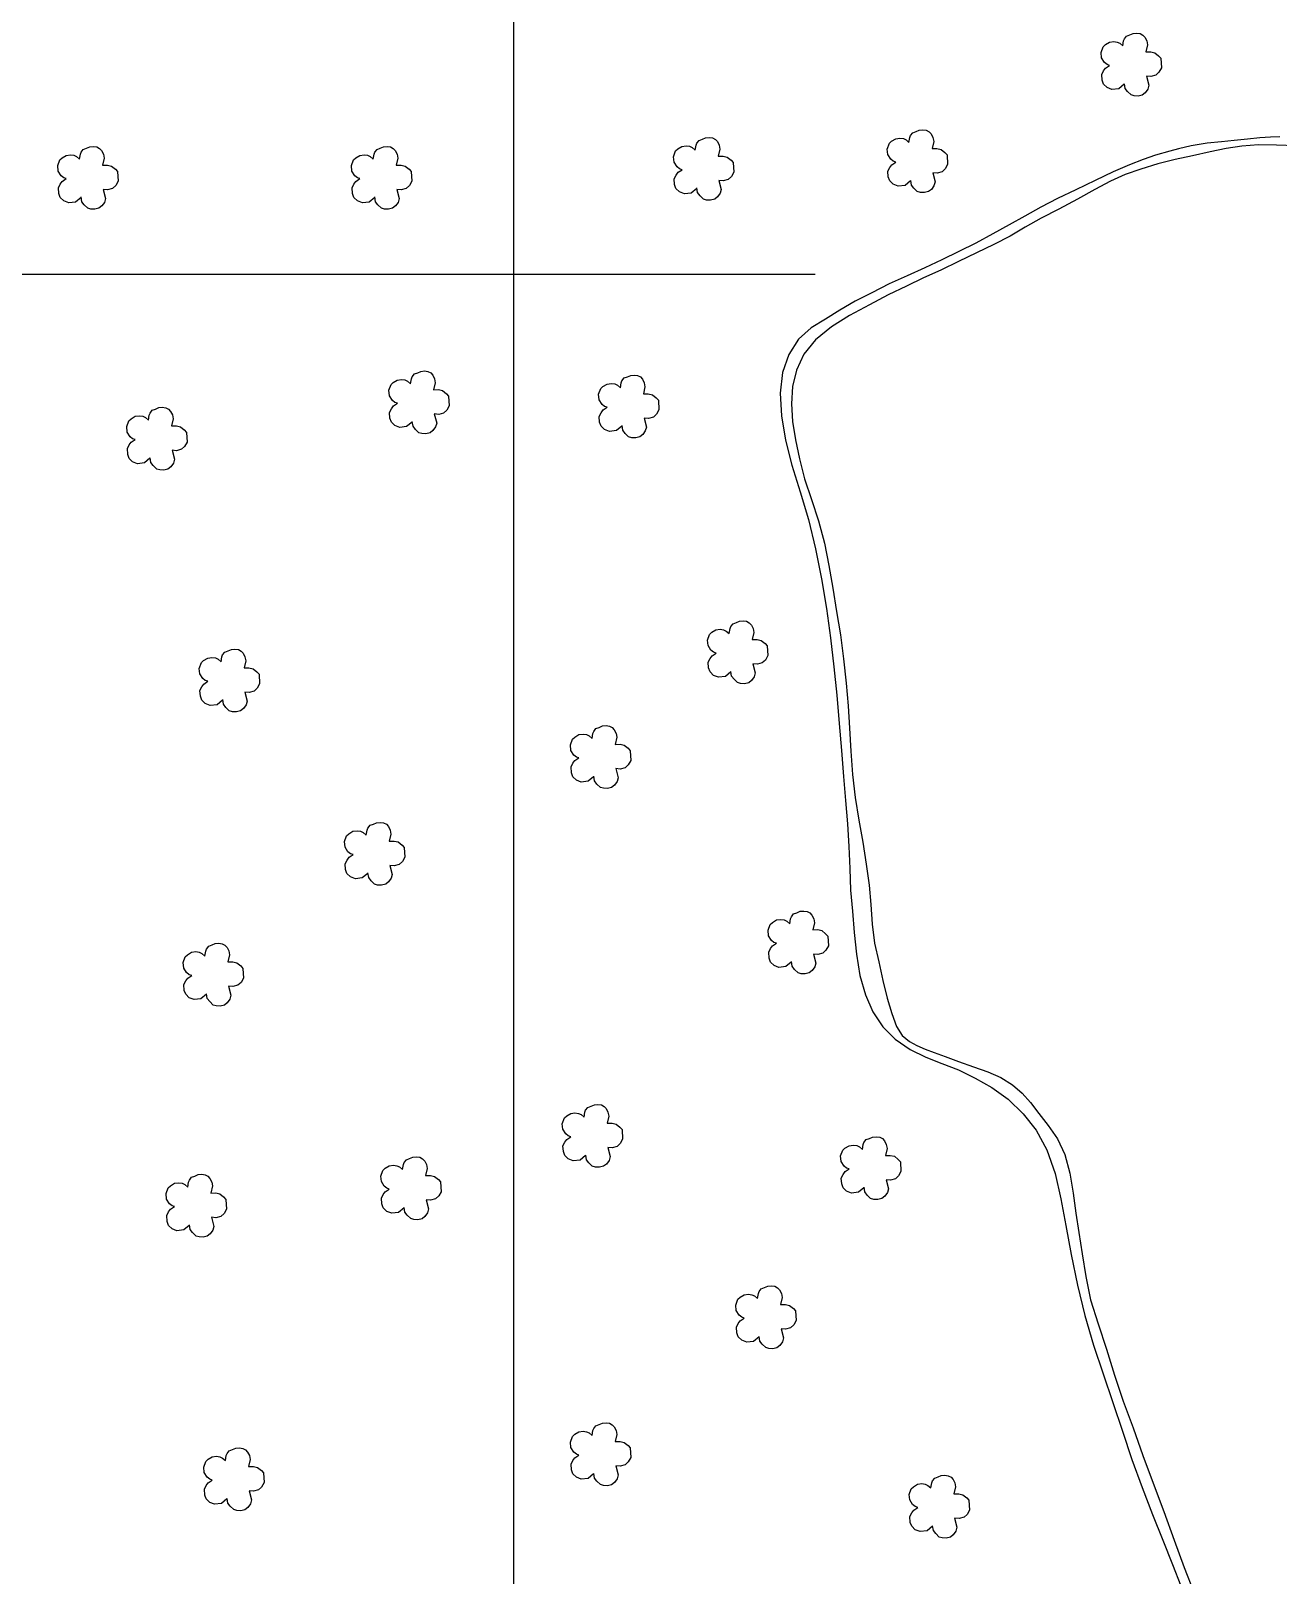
# Model space of a CAD drawing. Header units: inches. Extents: x 722598 to 724698, y 7810443 to 7813413.
# Drawn here: x 723889.4 to 724175.3, y 7811201.7 to 7811555.8 of the extents above; entities that cross this region are included whole.
import ezdxf

# ---------------------------------------------------------------- set-up
doc = ezdxf.new("R2010")
doc.units = ezdxf.units.IN
doc.header["$MEASUREMENT"] = 0
doc.linetypes.add('CONTINUO', pattern=[0])
for name, color, linetype in [('0114000624', 1, 'Continuous'), ('0114000624029', 5, 'Continuous'), ('MALHA', 8, 'Continuous'), ('MATO', 3, 'Continuous')]:
    doc.layers.add(name, color=color, linetype=linetype)

msp = doc.modelspace()

# ---------------------------------------------------------------- linework, layer by layer
at = {"layer": '0114000624'}
msp.add_lwpolyline([(724175.67, 7811531.55), (724173.5, 7811531.47), (724171.05, 7811531.26), (724168.21, 7811531.02), (724165.2, 7811530.69), (724162.31, 7811530.4), (724159, 7811530.09), (724155.3, 7811529.43), (724152.43, 7811528.79), (724150.46, 7811528.23), (724147.13, 7811527.28), (724144.31, 7811526.31), (724141.19, 7811525.11), (724137.47, 7811523.53), (724133.31, 7811521.5), (724128.92, 7811519.39), (724124.69, 7811517.36), (724120.85, 7811515.38), (724117.22, 7811513.34), (724113.59, 7811511.35), (724109.85, 7811509.25), (724105.98, 7811507.14), (724102.08, 7811505.2), (724098.17, 7811503.32), (724094.26, 7811501.5), (724090.24, 7811499.63), (724086.11, 7811497.81), (724082.12, 7811495.77), (724078.31, 7811493.83), (724074.77, 7811491.74), (724071.5, 7811489.72), (724068.21, 7811487.76), (724065.33, 7811485.1), (724063.1, 7811481.64), (724061.64, 7811477.45), (724061.11, 7811472.73), (724061.42, 7811467.56), (724062.35, 7811462), (724063.82, 7811456.2), (724065.71, 7811450.14), (724067.62, 7811443.78), (724069.2, 7811437.05), (724070.59, 7811430.19), (724071.72, 7811423.36), (724072.64, 7811416.66), (724073.44, 7811410.03), (724074.1, 7811403.49), (724074.66, 7811397.02), (724075.16, 7811390.78), (724075.66, 7811384.89), (724076.08, 7811379.34), (724076.51, 7811374.01), (724076.83, 7811368.81), (724077.05, 7811363.77), (724077.26, 7811358.81), (724077.66, 7811353.97), (724078.1, 7811349.09), (724078.57, 7811344.11), (724079.35, 7811339.25), (724080.65, 7811334.8), (724082.38, 7811330.87), (724084.63, 7811327.49), (724087.45, 7811324.65), (724090.88, 7811322.26), (724094.47, 7811320.48), (724098.17, 7811319.02), (724102, 7811317.56), (724105.8, 7811315.71), (724109.66, 7811313.51), (724113.39, 7811310.87), (724116.8, 7811307.54), (724119.76, 7811303.73), (724122.23, 7811299.27), (724124.13, 7811293.81), (724125.42, 7811287.98), (724126.56, 7811281.87), (724127.78, 7811275.23), (724129.29, 7811268.25), (724130.92, 7811261.27), (724132.92, 7811254.49), (724135.14, 7811247.88), (724137.39, 7811241.32), (724139.56, 7811234.75), (724141.75, 7811228.23), (724144.08, 7811221.81), (724146.45, 7811215.62), (724148.81, 7811209.72), (724151.02, 7811204.21), (724152.94, 7811199.31)], dxfattribs=at)
at = {"layer": '0114000624029', "linetype": 'ByBlock'}
msp.add_lwpolyline([(724179.37, 7811529.43), (724174.91, 7811529.62), (724170.75, 7811529.66), (724166.91, 7811529.36), (724163.38, 7811528.82), (724159.65, 7811528.06), (724155.61, 7811527.17), (724151.65, 7811526.35), (724147.66, 7811525.33), (724143.79, 7811524.12), (724140.19, 7811522.85), (724136.8, 7811521.37), (724133.24, 7811519.45), (724129.29, 7811517.23), (724125.01, 7811514.97), (724120.97, 7811512.89), (724117.28, 7811510.83), (724113.83, 7811508.71), (724110.07, 7811506.82), (724106.1, 7811504.91), (724101.97, 7811502.9), (724097.92, 7811500.94), (724093.96, 7811499.17), (724090.06, 7811497.3), (724085.9, 7811495.29), (724081.58, 7811492.99), (724077.03, 7811490.59), (724072.86, 7811487.92), (724069.23, 7811485), (724066.53, 7811481.67), (724064.88, 7811478.01), (724063.97, 7811474.26), (724063.67, 7811470.33), (724063.94, 7811466.25), (724064.66, 7811462.05), (724065.51, 7811457.67), (724066.68, 7811453.11), (724068.31, 7811448.38), (724069.93, 7811443.45), (724071.27, 7811438.33), (724072.3, 7811433.24), (724073.16, 7811428.07), (724074.06, 7811422.72), (724074.92, 7811417.32), (724075.59, 7811411.84), (724076.21, 7811406.28), (724076.71, 7811401.03), (724077.03, 7811395.93), (724077.32, 7811390.69), (724077.71, 7811385.33), (724078.29, 7811380.02), (724079.16, 7811374.84), (724080.04, 7811369.76), (724080.86, 7811364.73), (724081.49, 7811359.96), (724081.87, 7811355.47), (724082.22, 7811350.99), (724082.77, 7811346.65), (724083.71, 7811342.34), (724084.62, 7811338.07), (724085.61, 7811334.03), (724086.71, 7811330.49), (724087.76, 7811327.5), (724089.08, 7811325.46), (724090.74, 7811324.12), (724092.46, 7811323.14), (724094.36, 7811322.35), (724096.44, 7811321.57), (724098.93, 7811320.65), (724101.97, 7811319.51), (724105.39, 7811318.29), (724108.74, 7811317.1), (724111.73, 7811315.8), (724114.34, 7811314.18), (724116.59, 7811312.21), (724118.53, 7811310.07), (724120.44, 7811307.6), (724122.54, 7811304.85), (724124.68, 7811301.8), (724126.4, 7811298.19), (724127.5, 7811293.93), (724128.26, 7811289.3), (724128.9, 7811284.76), (724129.54, 7811280.28), (724130.32, 7811275.4), (724131.19, 7811270.2), (724132.28, 7811264.86), (724133.98, 7811259.36), (724135.92, 7811253.55), (724137.78, 7811247.57), (724139.76, 7811241.59), (724142.03, 7811235.5), (724144.21, 7811229.19), (724146.58, 7811222.82), (724149.06, 7811216.34), (724151.44, 7811209.76), (724153.71, 7811203.46), (724155.94, 7811197.82)], dxfattribs=at)
at = {"layer": 'MALHA', "color": 8}
for points in [[(724000, 7813312.84), (724000, 7811106), (724000, 7810777.24)], [(723641.66, 7811500), (724069.16, 7811500)]]:
    msp.add_lwpolyline(points, dxfattribs=at)
at = {"layer": 'MATO', "linetype": 'CONTINUO'}
for points in [[(724140, 7811543.59, 0), (724138.75, 7811542.54, 0), (724137.17, 7811542.36, 0), (724136.04, 7811542.8, 0), (724135.24, 7811543.59, 0), (724134.91, 7811544.49, 0), (724134.82, 7811545.82, 0), (724135.25, 7811546.66, 0), (724135.7, 7811547.28, 0), (724136.62, 7811547.9, 0), (724136.04, 7811548.08, 0), (724135.46, 7811548.55, 0), (724134.79, 7811549.62, 0), (724134.67, 7811550.88, 0), (724135.16, 7811552.19, 0), (724135.67, 7811552.66, 0), (724136.6, 7811553.23, 0), (724137.57, 7811553.36, 0), (724138.35, 7811553.25, 0), (724138.97, 7811552.97, 0), (724139.65, 7811552.36, 0), (724139.85, 7811553.51, 0), (724140.02, 7811553.98, 0), (724140.53, 7811554.62, 0), (724141.28, 7811554.89, 0), (724142.01, 7811555.22, 0), (724142.84, 7811555.29, 0), (724143.62, 7811555.18, 0), (724144.25, 7811554.85, 0), (724144.73, 7811554.34, 0), (724145.14, 7811553.52, 0), (724145.3, 7811552.62, 0), (724144.92, 7811551, 0), (724146.06, 7811551.02, 0), (724146.99, 7811550.79, 0), (724147.87, 7811550.09, 0), (724148.36, 7811549.53, 0), (724148.5, 7811547.31, 0), (724147.95, 7811546.32, 0), (724147.23, 7811545.65, 0), (724146.09, 7811545.35, 0), (724145.09, 7811545.44, 0), (724145.62, 7811543.36, 0), (724145.38, 7811542.47, 0), (724144.78, 7811541.63, 0), (724144.12, 7811541.1, 0), (724143.18, 7811540.87, 0), (724142.24, 7811540.93, 0), (724141.55, 7811541.13, 0), (724140.75, 7811541.91, 0), (724140.2, 7811542.62, 0), (724140.03, 7811543.7, 0)], [(724041.99, 7811519.69, 0), (724040.74, 7811518.64, 0), (724039.16, 7811518.46, 0), (724038.03, 7811518.9, 0), (724037.23, 7811519.68, 0), (724036.9, 7811520.58, 0), (724036.81, 7811521.91, 0), (724037.24, 7811522.75, 0), (724037.7, 7811523.38, 0), (724038.61, 7811523.99, 0), (724038.03, 7811524.18, 0), (724037.46, 7811524.65, 0), (724036.78, 7811525.71, 0), (724036.66, 7811526.97, 0), (724037.15, 7811528.29, 0), (724037.66, 7811528.76, 0), (724038.59, 7811529.33, 0), (724039.56, 7811529.46, 0), (724040.34, 7811529.35, 0), (724040.96, 7811529.06, 0), (724041.64, 7811528.46, 0), (724041.84, 7811529.61, 0), (724042.01, 7811530.07, 0), (724042.52, 7811530.71, 0), (724043.27, 7811530.99, 0), (724044, 7811531.31, 0), (724044.83, 7811531.39, 0), (724045.61, 7811531.28, 0), (724046.25, 7811530.94, 0), (724046.72, 7811530.43, 0), (724047.13, 7811529.62, 0), (724047.29, 7811528.71, 0), (724046.92, 7811527.1, 0), (724048.05, 7811527.12, 0), (724048.98, 7811526.89, 0), (724049.87, 7811526.19, 0), (724050.36, 7811525.63, 0), (724050.49, 7811523.41, 0), (724049.94, 7811522.41, 0), (724049.22, 7811521.75, 0), (724048.08, 7811521.44, 0), (724047.08, 7811521.53, 0), (724047.61, 7811519.46, 0), (724047.37, 7811518.57, 0), (724046.77, 7811517.73, 0), (724046.11, 7811517.2, 0), (724045.17, 7811516.97, 0), (724044.24, 7811517.02, 0), (724043.54, 7811517.22, 0), (724042.74, 7811518.01, 0), (724042.19, 7811518.72, 0), (724042.03, 7811519.79, 0)], [(724090.99, 7811521.44, 0), (724089.74, 7811520.39, 0), (724088.16, 7811520.21, 0), (724087.03, 7811520.65, 0), (724086.23, 7811521.43, 0), (724085.9, 7811522.33, 0), (724085.81, 7811523.66, 0), (724086.24, 7811524.5, 0), (724086.7, 7811525.13, 0), (724087.61, 7811525.74, 0), (724087.03, 7811525.93, 0), (724086.46, 7811526.4, 0), (724085.79, 7811527.46, 0), (724085.67, 7811528.72, 0), (724086.15, 7811530.04, 0), (724086.66, 7811530.51, 0), (724087.59, 7811531.08, 0), (724088.57, 7811531.21, 0), (724089.35, 7811531.1, 0), (724089.96, 7811530.81, 0), (724090.64, 7811530.21, 0), (724090.84, 7811531.36, 0), (724091.02, 7811531.82, 0), (724091.52, 7811532.46, 0), (724092.27, 7811532.74, 0), (724093.01, 7811533.06, 0), (724093.83, 7811533.14, 0), (724094.61, 7811533.03, 0), (724095.25, 7811532.69, 0), (724095.72, 7811532.18, 0), (724096.13, 7811531.37, 0), (724096.3, 7811530.46, 0), (724095.92, 7811528.85, 0), (724097.05, 7811528.86, 0), (724097.99, 7811528.64, 0), (724098.87, 7811527.94, 0), (724099.36, 7811527.38, 0), (724099.49, 7811525.16, 0), (724098.95, 7811524.16, 0), (724098.22, 7811523.5, 0), (724097.08, 7811523.19, 0), (724096.08, 7811523.28, 0), (724096.62, 7811521.2, 0), (724096.37, 7811520.32, 0), (724095.77, 7811519.47, 0), (724095.11, 7811518.95, 0), (724094.17, 7811518.72, 0), (724093.24, 7811518.77, 0), (724092.54, 7811518.97, 0), (724091.74, 7811519.76, 0), (724091.2, 7811520.47, 0), (724091.03, 7811521.54, 0)], [(723900.84, 7811517.62, 0), (723899.59, 7811516.57, 0), (723898.01, 7811516.39, 0), (723896.88, 7811516.83, 0), (723896.08, 7811517.62, 0), (723895.75, 7811518.52, 0), (723895.66, 7811519.85, 0), (723896.09, 7811520.69, 0), (723896.54, 7811521.31, 0), (723897.46, 7811521.93, 0), (723896.88, 7811522.11, 0), (723896.3, 7811522.59, 0), (723895.63, 7811523.65, 0), (723895.51, 7811524.91, 0), (723896, 7811526.22, 0), (723896.51, 7811526.69, 0), (723897.44, 7811527.26, 0), (723898.41, 7811527.39, 0), (723899.19, 7811527.28, 0), (723899.81, 7811527, 0), (723900.49, 7811526.39, 0), (723900.69, 7811527.55, 0), (723900.86, 7811528.01, 0), (723901.37, 7811528.65, 0), (723902.12, 7811528.92, 0), (723902.85, 7811529.25, 0), (723903.68, 7811529.32, 0), (723904.46, 7811529.21, 0), (723905.09, 7811528.88, 0), (723905.57, 7811528.37, 0), (723905.98, 7811527.55, 0), (723906.14, 7811526.65, 0), (723905.76, 7811525.03, 0), (723906.9, 7811525.05, 0), (723907.83, 7811524.82, 0), (723908.72, 7811524.12, 0), (723909.2, 7811523.57, 0), (723909.34, 7811521.34, 0), (723908.79, 7811520.35, 0), (723908.07, 7811519.68, 0), (723906.93, 7811519.38, 0), (723905.93, 7811519.47, 0), (723906.46, 7811517.39, 0), (723906.22, 7811516.5, 0), (723905.62, 7811515.66, 0), (723904.96, 7811515.13, 0), (723904.02, 7811514.9, 0), (723903.08, 7811514.96, 0), (723902.39, 7811515.16, 0), (723901.59, 7811515.94, 0), (723901.04, 7811516.65, 0), (723900.87, 7811517.73, 0)], [(723968.16, 7811517.62, 0), (723966.91, 7811516.57, 0), (723965.33, 7811516.39, 0), (723964.2, 7811516.83, 0), (723963.4, 7811517.62, 0), (723963.07, 7811518.52, 0), (723962.98, 7811519.85, 0), (723963.41, 7811520.69, 0), (723963.87, 7811521.31, 0), (723964.78, 7811521.93, 0), (723964.2, 7811522.11, 0), (723963.63, 7811522.59, 0), (723962.95, 7811523.65, 0), (723962.83, 7811524.91, 0), (723963.32, 7811526.22, 0), (723963.83, 7811526.69, 0), (723964.76, 7811527.26, 0), (723965.73, 7811527.39, 0), (723966.51, 7811527.28, 0), (723967.13, 7811527, 0), (723967.81, 7811526.39, 0), (723968.01, 7811527.55, 0), (723968.18, 7811528.01, 0), (723968.69, 7811528.65, 0), (723969.44, 7811528.92, 0), (723970.17, 7811529.25, 0), (723971, 7811529.32, 0), (723971.78, 7811529.21, 0), (723972.42, 7811528.88, 0), (723972.89, 7811528.37, 0), (723973.3, 7811527.55, 0), (723973.46, 7811526.65, 0), (723973.09, 7811525.03, 0), (723974.22, 7811525.05, 0), (723975.15, 7811524.82, 0), (723976.04, 7811524.12, 0), (723976.53, 7811523.57, 0), (723976.66, 7811521.34, 0), (723976.11, 7811520.35, 0), (723975.39, 7811519.68, 0), (723974.25, 7811519.38, 0), (723973.25, 7811519.47, 0), (723973.78, 7811517.39, 0), (723973.54, 7811516.5, 0), (723972.94, 7811515.66, 0), (723972.28, 7811515.13, 0), (723971.34, 7811514.9, 0), (723970.41, 7811514.96, 0), (723969.71, 7811515.16, 0), (723968.91, 7811515.94, 0), (723968.36, 7811516.65, 0), (723968.2, 7811517.73, 0)], [(723976.74, 7811466.12, 0), (723975.49, 7811465.08, 0), (723973.91, 7811464.89, 0), (723972.78, 7811465.33, 0), (723971.98, 7811466.12, 0), (723971.65, 7811467.02, 0), (723971.56, 7811468.35, 0), (723971.99, 7811469.19, 0), (723972.45, 7811469.81, 0), (723973.36, 7811470.43, 0), (723972.78, 7811470.62, 0), (723972.21, 7811471.09, 0), (723971.54, 7811472.15, 0), (723971.41, 7811473.41, 0), (723971.9, 7811474.73, 0), (723972.41, 7811475.2, 0), (723973.34, 7811475.76, 0), (723974.32, 7811475.9, 0), (723975.1, 7811475.78, 0), (723975.71, 7811475.5, 0), (723976.39, 7811474.89, 0), (723976.59, 7811476.05, 0), (723976.77, 7811476.51, 0), (723977.27, 7811477.15, 0), (723978.02, 7811477.43, 0), (723978.76, 7811477.75, 0), (723979.58, 7811477.83, 0), (723980.36, 7811477.72, 0), (723981, 7811477.38, 0), (723981.47, 7811476.87, 0), (723981.88, 7811476.06, 0), (723982.04, 7811475.15, 0), (723981.67, 7811473.53, 0), (723982.8, 7811473.55, 0), (723983.74, 7811473.33, 0), (723984.62, 7811472.63, 0), (723985.11, 7811472.07, 0), (723985.24, 7811469.84, 0), (723984.7, 7811468.85, 0), (723983.97, 7811468.19, 0), (723982.83, 7811467.88, 0), (723981.83, 7811467.97, 0), (723982.37, 7811465.89, 0), (723982.12, 7811465.01, 0), (723981.52, 7811464.16, 0), (723980.86, 7811463.64, 0), (723979.92, 7811463.4, 0), (723978.99, 7811463.46, 0), (723978.29, 7811463.66, 0), (723977.49, 7811464.45, 0), (723976.95, 7811465.15, 0), (723976.78, 7811466.23, 0)], [(724024.82, 7811465.2, 0), (724023.57, 7811464.15, 0), (724021.99, 7811463.97, 0), (724020.86, 7811464.41, 0), (724020.06, 7811465.19, 0), (724019.73, 7811466.1, 0), (724019.64, 7811467.43, 0), (724020.07, 7811468.27, 0), (724020.53, 7811468.89, 0), (724021.44, 7811469.51, 0), (724020.86, 7811469.69, 0), (724020.29, 7811470.16, 0), (724019.62, 7811471.22, 0), (724019.49, 7811472.49, 0), (724019.98, 7811473.8, 0), (724020.49, 7811474.27, 0), (724021.42, 7811474.84, 0), (724022.4, 7811474.97, 0), (724023.18, 7811474.86, 0), (724023.79, 7811474.57, 0), (724024.47, 7811473.97, 0), (724024.67, 7811475.12, 0), (724024.85, 7811475.59, 0), (724025.35, 7811476.23, 0), (724026.1, 7811476.5, 0), (724026.84, 7811476.83, 0), (724027.66, 7811476.9, 0), (724028.44, 7811476.79, 0), (724029.08, 7811476.46, 0), (724029.55, 7811475.95, 0), (724029.96, 7811475.13, 0), (724030.12, 7811474.23, 0), (724029.75, 7811472.61, 0), (724030.88, 7811472.63, 0), (724031.82, 7811472.4, 0), (724032.7, 7811471.7, 0), (724033.19, 7811471.14, 0), (724033.32, 7811468.92, 0), (724032.78, 7811467.92, 0), (724032.05, 7811467.26, 0), (724030.91, 7811466.96, 0), (724029.91, 7811467.04, 0), (724030.45, 7811464.97, 0), (724030.2, 7811464.08, 0), (724029.6, 7811463.24, 0), (724028.94, 7811462.71, 0), (724028, 7811462.48, 0), (724027.07, 7811462.54, 0), (724026.37, 7811462.73, 0), (724025.57, 7811463.52, 0), (724025.03, 7811464.23, 0), (724024.86, 7811465.31, 0)], [(723916.64, 7811457.81, 0), (723915.4, 7811456.76, 0), (723913.81, 7811456.58, 0), (723912.68, 7811457.02, 0), (723911.88, 7811457.8, 0), (723911.55, 7811458.7, 0), (723911.46, 7811460.04, 0), (723911.89, 7811460.88, 0), (723912.35, 7811461.5, 0), (723913.26, 7811462.12, 0), (723912.68, 7811462.3, 0), (723912.11, 7811462.77, 0), (723911.44, 7811463.83, 0), (723911.32, 7811465.09, 0), (723911.8, 7811466.41, 0), (723912.31, 7811466.88, 0), (723913.24, 7811467.45, 0), (723914.22, 7811467.58, 0), (723915, 7811467.47, 0), (723915.61, 7811467.18, 0), (723916.29, 7811466.58, 0), (723916.49, 7811467.73, 0), (723916.67, 7811468.19, 0), (723917.17, 7811468.83, 0), (723917.92, 7811469.11, 0), (723918.66, 7811469.44, 0), (723919.48, 7811469.51, 0), (723920.26, 7811469.4, 0), (723920.9, 7811469.06, 0), (723921.37, 7811468.55, 0), (723921.78, 7811467.74, 0), (723921.95, 7811466.83, 0), (723921.57, 7811465.22, 0), (723922.7, 7811465.24, 0), (723923.64, 7811465.01, 0), (723924.52, 7811464.31, 0), (723925.01, 7811463.75, 0), (723925.14, 7811461.53, 0), (723924.6, 7811460.53, 0), (723923.87, 7811459.87, 0), (723922.73, 7811459.56, 0), (723921.73, 7811459.65, 0), (723922.27, 7811457.58, 0), (723922.02, 7811456.69, 0), (723921.42, 7811455.85, 0), (723920.76, 7811455.32, 0), (723919.82, 7811455.09, 0), (723918.89, 7811455.14, 0), (723918.19, 7811455.34, 0), (723917.39, 7811456.13, 0), (723916.85, 7811456.84, 0), (723916.68, 7811457.91, 0)], [(724049.78, 7811408.84, 0), (724048.54, 7811407.79, 0), (724046.96, 7811407.61, 0), (724045.83, 7811408.04, 0), (724045.03, 7811408.83, 0), (724044.7, 7811409.73, 0), (724044.61, 7811411.06, 0), (724045.04, 7811411.9, 0), (724045.49, 7811412.52, 0), (724046.4, 7811413.14, 0), (724045.82, 7811413.33, 0), (724045.25, 7811413.8, 0), (724044.58, 7811414.86, 0), (724044.46, 7811416.12, 0), (724044.94, 7811417.44, 0), (724045.45, 7811417.91, 0), (724046.38, 7811418.48, 0), (724047.36, 7811418.61, 0), (724048.14, 7811418.5, 0), (724048.76, 7811418.21, 0), (724049.43, 7811417.61, 0), (724049.64, 7811418.76, 0), (724049.81, 7811419.22, 0), (724050.32, 7811419.86, 0), (724051.07, 7811420.14, 0), (724051.8, 7811420.46, 0), (724052.63, 7811420.54, 0), (724053.41, 7811420.43, 0), (724054.04, 7811420.09, 0), (724054.51, 7811419.58, 0), (724054.93, 7811418.77, 0), (724055.09, 7811417.86, 0), (724054.71, 7811416.25, 0), (724055.85, 7811416.26, 0), (724056.78, 7811416.04, 0), (724057.66, 7811415.34, 0), (724058.15, 7811414.78, 0), (724058.29, 7811412.56, 0), (724057.74, 7811411.56, 0), (724057.02, 7811410.9, 0), (724055.88, 7811410.59, 0), (724054.88, 7811410.68, 0), (724055.41, 7811408.6, 0), (724055.17, 7811407.72, 0), (724054.56, 7811406.87, 0), (724053.9, 7811406.35, 0), (724052.96, 7811406.12, 0), (724052.03, 7811406.17, 0), (724051.33, 7811406.37, 0), (724050.53, 7811407.16, 0), (724049.99, 7811407.87, 0), (724049.82, 7811408.94, 0)], [(723933.28, 7811402.37, 0), (723932.04, 7811401.32, 0), (723930.45, 7811401.14, 0), (723929.33, 7811401.58, 0), (723928.53, 7811402.36, 0), (723928.2, 7811403.26, 0), (723928.11, 7811404.6, 0), (723928.54, 7811405.44, 0), (723928.99, 7811406.06, 0), (723929.9, 7811406.68, 0), (723929.32, 7811406.86, 0), (723928.75, 7811407.33, 0), (723928.08, 7811408.39, 0), (723927.96, 7811409.65, 0), (723928.44, 7811410.97, 0), (723928.95, 7811411.44, 0), (723929.88, 7811412.01, 0), (723930.86, 7811412.14, 0), (723931.64, 7811412.03, 0), (723932.26, 7811411.74, 0), (723932.93, 7811411.14, 0), (723933.14, 7811412.29, 0), (723933.31, 7811412.75, 0), (723933.81, 7811413.39, 0), (723934.57, 7811413.67, 0), (723935.3, 7811414, 0), (723936.13, 7811414.07, 0), (723936.91, 7811413.96, 0), (723937.54, 7811413.62, 0), (723938.01, 7811413.11, 0), (723938.43, 7811412.3, 0), (723938.59, 7811411.39, 0), (723938.21, 7811409.78, 0), (723939.34, 7811409.8, 0), (723940.28, 7811409.57, 0), (723941.16, 7811408.87, 0), (723941.65, 7811408.31, 0), (723941.79, 7811406.09, 0), (723941.24, 7811405.09, 0), (723940.52, 7811404.43, 0), (723939.38, 7811404.12, 0), (723938.38, 7811404.21, 0), (723938.91, 7811402.14, 0), (723938.67, 7811401.25, 0), (723938.06, 7811400.41, 0), (723937.4, 7811399.88, 0), (723936.46, 7811399.65, 0), (723935.53, 7811399.7, 0), (723934.83, 7811399.9, 0), (723934.03, 7811400.69, 0), (723933.49, 7811401.4, 0), (723933.32, 7811402.47, 0)], [(724018.35, 7811384.81, 0), (724017.1, 7811383.77, 0), (724015.52, 7811383.58, 0), (724014.39, 7811384.02, 0), (724013.59, 7811384.81, 0), (724013.26, 7811385.71, 0), (724013.17, 7811387.04, 0), (724013.6, 7811387.88, 0), (724014.06, 7811388.5, 0), (724014.97, 7811389.12, 0), (724014.39, 7811389.3, 0), (724013.82, 7811389.78, 0), (724013.14, 7811390.84, 0), (724013.02, 7811392.1, 0), (724013.51, 7811393.41, 0), (724014.02, 7811393.88, 0), (724014.95, 7811394.45, 0), (724015.92, 7811394.58, 0), (724016.7, 7811394.47, 0), (724017.32, 7811394.19, 0), (724018, 7811393.58, 0), (724018.2, 7811394.74, 0), (724018.37, 7811395.2, 0), (724018.88, 7811395.84, 0), (724019.63, 7811396.11, 0), (724020.37, 7811396.44, 0), (724021.19, 7811396.51, 0), (724021.97, 7811396.4, 0), (724022.61, 7811396.07, 0), (724023.08, 7811395.56, 0), (724023.49, 7811394.74, 0), (724023.65, 7811393.84, 0), (724023.28, 7811392.22, 0), (724024.41, 7811392.24, 0), (724025.34, 7811392.01, 0), (724026.23, 7811391.32, 0), (724026.72, 7811390.76, 0), (724026.85, 7811388.53, 0), (724026.3, 7811387.54, 0), (724025.58, 7811386.87, 0), (724024.44, 7811386.57, 0), (724023.44, 7811386.66, 0), (724023.97, 7811384.58, 0), (724023.73, 7811383.69, 0), (724023.13, 7811382.85, 0), (724022.47, 7811382.32, 0), (724021.53, 7811382.09, 0), (724020.6, 7811382.15, 0), (724019.9, 7811382.35, 0), (724019.1, 7811383.13, 0), (724018.55, 7811383.84, 0), (724018.39, 7811384.92, 0)], [(723966.57, 7811362.64, 0), (723965.32, 7811361.59, 0), (723963.74, 7811361.41, 0), (723962.61, 7811361.85, 0), (723961.81, 7811362.63, 0), (723961.48, 7811363.53, 0), (723961.39, 7811364.86, 0), (723961.82, 7811365.7, 0), (723962.28, 7811366.32, 0), (723963.19, 7811366.94, 0), (723962.61, 7811367.13, 0), (723962.04, 7811367.6, 0), (723961.37, 7811368.66, 0), (723961.24, 7811369.92, 0), (723961.73, 7811371.24, 0), (723962.24, 7811371.71, 0), (723963.17, 7811372.28, 0), (723964.15, 7811372.41, 0), (723964.93, 7811372.3, 0), (723965.54, 7811372.01, 0), (723966.22, 7811371.41, 0), (723966.42, 7811372.56, 0), (723966.6, 7811373.02, 0), (723967.1, 7811373.66, 0), (723967.85, 7811373.94, 0), (723968.59, 7811374.26, 0), (723969.41, 7811374.34, 0), (723970.19, 7811374.23, 0), (723970.83, 7811373.89, 0), (723971.3, 7811373.38, 0), (723971.71, 7811372.57, 0), (723971.87, 7811371.66, 0), (723971.5, 7811370.05, 0), (723972.63, 7811370.06, 0), (723973.57, 7811369.84, 0), (723974.45, 7811369.14, 0), (723974.94, 7811368.58, 0), (723975.07, 7811366.36, 0), (723974.53, 7811365.36, 0), (723973.8, 7811364.7, 0), (723972.66, 7811364.39, 0), (723971.66, 7811364.48, 0), (723972.2, 7811362.4, 0), (723971.95, 7811361.52, 0), (723971.35, 7811360.67, 0), (723970.69, 7811360.15, 0), (723969.75, 7811359.92, 0), (723968.82, 7811359.97, 0), (723968.12, 7811360.17, 0), (723967.32, 7811360.96, 0), (723966.78, 7811361.67, 0), (723966.61, 7811362.74, 0)], [(724063.65, 7811342.31, 0), (724062.41, 7811341.26, 0), (724060.82, 7811341.08, 0), (724059.7, 7811341.52, 0), (724058.9, 7811342.3, 0), (724058.56, 7811343.2, 0), (724058.48, 7811344.54, 0), (724058.91, 7811345.38, 0), (724059.36, 7811346, 0), (724060.27, 7811346.62, 0), (724059.69, 7811346.8, 0), (724059.12, 7811347.27, 0), (724058.45, 7811348.33, 0), (724058.33, 7811349.59, 0), (724058.81, 7811350.91, 0), (724059.32, 7811351.38, 0), (724060.25, 7811351.95, 0), (724061.23, 7811352.08, 0), (724062.01, 7811351.97, 0), (724062.63, 7811351.68, 0), (724063.3, 7811351.08, 0), (724063.51, 7811352.23, 0), (724063.68, 7811352.69, 0), (724064.18, 7811353.33, 0), (724064.94, 7811353.61, 0), (724065.67, 7811353.94, 0), (724066.5, 7811354.01, 0), (724067.28, 7811353.9, 0), (724067.91, 7811353.56, 0), (724068.38, 7811353.05, 0), (724068.8, 7811352.24, 0), (724068.96, 7811351.33, 0), (724068.58, 7811349.72, 0), (724069.71, 7811349.74, 0), (724070.65, 7811349.51, 0), (724071.53, 7811348.81, 0), (724072.02, 7811348.25, 0), (724072.16, 7811346.03, 0), (724071.61, 7811345.03, 0), (724070.89, 7811344.37, 0), (724069.74, 7811344.07, 0), (724068.75, 7811344.15, 0), (724069.28, 7811342.08, 0), (724069.03, 7811341.19, 0), (724068.43, 7811340.35, 0), (724067.77, 7811339.82, 0), (724066.83, 7811339.59, 0), (724065.9, 7811339.64, 0), (724065.2, 7811339.84, 0), (724064.4, 7811340.63, 0), (724063.86, 7811341.34, 0), (724063.69, 7811342.41, 0)], [(723929.59, 7811334.92, 0), (723928.34, 7811333.87, 0), (723926.76, 7811333.69, 0), (723925.63, 7811334.13, 0), (723924.83, 7811334.91, 0), (723924.5, 7811335.81, 0), (723924.41, 7811337.14, 0), (723924.84, 7811337.98, 0), (723925.29, 7811338.6, 0), (723926.21, 7811339.22, 0), (723925.63, 7811339.41, 0), (723925.05, 7811339.88, 0), (723924.38, 7811340.94, 0), (723924.26, 7811342.2, 0), (723924.75, 7811343.52, 0), (723925.26, 7811343.99, 0), (723926.19, 7811344.56, 0), (723927.16, 7811344.69, 0), (723927.94, 7811344.58, 0), (723928.56, 7811344.29, 0), (723929.24, 7811343.69, 0), (723929.44, 7811344.84, 0), (723929.61, 7811345.3, 0), (723930.12, 7811345.94, 0), (723930.87, 7811346.22, 0), (723931.6, 7811346.54, 0), (723932.43, 7811346.62, 0), (723933.21, 7811346.51, 0), (723933.84, 7811346.17, 0), (723934.32, 7811345.66, 0), (723934.73, 7811344.85, 0), (723934.89, 7811343.94, 0), (723934.51, 7811342.33, 0), (723935.65, 7811342.34, 0), (723936.58, 7811342.12, 0), (723937.46, 7811341.42, 0), (723937.95, 7811340.86, 0), (723938.09, 7811338.64, 0), (723937.54, 7811337.64, 0), (723936.82, 7811336.98, 0), (723935.68, 7811336.67, 0), (723934.68, 7811336.76, 0), (723935.21, 7811334.68, 0), (723934.97, 7811333.8, 0), (723934.37, 7811332.95, 0), (723933.71, 7811332.43, 0), (723932.77, 7811332.2, 0), (723931.83, 7811332.25, 0), (723931.14, 7811332.45, 0), (723930.34, 7811333.24, 0), (723929.79, 7811333.95, 0), (723929.62, 7811335.02, 0)], [(724016.5, 7811297.96, 0), (724015.25, 7811296.91, 0), (724013.67, 7811296.73, 0), (724012.54, 7811297.17, 0), (724011.74, 7811297.95, 0), (724011.41, 7811298.85, 0), (724011.32, 7811300.18, 0), (724011.75, 7811301.02, 0), (724012.21, 7811301.65, 0), (724013.12, 7811302.26, 0), (724012.54, 7811302.45, 0), (724011.97, 7811302.92, 0), (724011.29, 7811303.98, 0), (724011.17, 7811305.24, 0), (724011.66, 7811306.56, 0), (724012.17, 7811307.03, 0), (724013.1, 7811307.6, 0), (724014.07, 7811307.73, 0), (724014.86, 7811307.62, 0), (724015.47, 7811307.33, 0), (724016.15, 7811306.73, 0), (724016.35, 7811307.88, 0), (724016.52, 7811308.34, 0), (724017.03, 7811308.98, 0), (724017.78, 7811309.26, 0), (724018.52, 7811309.58, 0), (724019.34, 7811309.66, 0), (724020.12, 7811309.55, 0), (724020.76, 7811309.21, 0), (724021.23, 7811308.7, 0), (724021.64, 7811307.89, 0), (724021.8, 7811306.98, 0), (724021.43, 7811305.37, 0), (724022.56, 7811305.38, 0), (724023.5, 7811305.16, 0), (724024.38, 7811304.46, 0), (724024.87, 7811303.9, 0), (724025, 7811301.68, 0), (724024.45, 7811300.68, 0), (724023.73, 7811300.02, 0), (724022.59, 7811299.71, 0), (724021.59, 7811299.8, 0), (724022.12, 7811297.72, 0), (724021.88, 7811296.84, 0), (724021.28, 7811295.99, 0), (724020.62, 7811295.47, 0), (724019.68, 7811295.24, 0), (724018.75, 7811295.29, 0), (724018.05, 7811295.49, 0), (724017.25, 7811296.28, 0), (724016.7, 7811296.99, 0), (724016.54, 7811298.06, 0)], [(724080.3, 7811290.56, 0), (724079.05, 7811289.52, 0), (724077.47, 7811289.33, 0), (724076.34, 7811289.77, 0), (724075.54, 7811290.56, 0), (724075.21, 7811291.46, 0), (724075.12, 7811292.79, 0), (724075.55, 7811293.63, 0), (724076.01, 7811294.25, 0), (724076.92, 7811294.87, 0), (724076.34, 7811295.06, 0), (724075.76, 7811295.53, 0), (724075.09, 7811296.59, 0), (724074.97, 7811297.85, 0), (724075.46, 7811299.17, 0), (724075.97, 7811299.64, 0), (724076.9, 7811300.2, 0), (724077.87, 7811300.34, 0), (724078.65, 7811300.22, 0), (724079.27, 7811299.94, 0), (724079.95, 7811299.33, 0), (724080.15, 7811300.49, 0), (724080.32, 7811300.95, 0), (724080.83, 7811301.59, 0), (724081.58, 7811301.87, 0), (724082.31, 7811302.19, 0), (724083.14, 7811302.27, 0), (724083.92, 7811302.16, 0), (724084.56, 7811301.82, 0), (724085.03, 7811301.31, 0), (724085.44, 7811300.5, 0), (724085.6, 7811299.59, 0), (724085.23, 7811297.97, 0), (724086.36, 7811297.99, 0), (724087.29, 7811297.77, 0), (724088.18, 7811297.07, 0), (724088.67, 7811296.51, 0), (724088.8, 7811294.28, 0), (724088.25, 7811293.29, 0), (724087.53, 7811292.63, 0), (724086.39, 7811292.32, 0), (724085.39, 7811292.41, 0), (724085.92, 7811290.33, 0), (724085.68, 7811289.45, 0), (724085.08, 7811288.6, 0), (724084.42, 7811288.08, 0), (724083.48, 7811287.84, 0), (724082.55, 7811287.9, 0), (724081.85, 7811288.1, 0), (724081.05, 7811288.89, 0), (724080.5, 7811289.59, 0), (724080.33, 7811290.67, 0)], [(723974.89, 7811285.94, 0), (723973.65, 7811284.9, 0), (723972.06, 7811284.71, 0), (723970.93, 7811285.15, 0), (723970.13, 7811285.94, 0), (723969.8, 7811286.84, 0), (723969.71, 7811288.17, 0), (723970.14, 7811289.01, 0), (723970.6, 7811289.63, 0), (723971.51, 7811290.25, 0), (723970.93, 7811290.44, 0), (723970.36, 7811290.91, 0), (723969.69, 7811291.97, 0), (723969.57, 7811293.23, 0), (723970.05, 7811294.55, 0), (723970.56, 7811295.02, 0), (723971.49, 7811295.58, 0), (723972.47, 7811295.72, 0), (723973.25, 7811295.6, 0), (723973.86, 7811295.32, 0), (723974.54, 7811294.71, 0), (723974.74, 7811295.87, 0), (723974.92, 7811296.33, 0), (723975.42, 7811296.97, 0), (723976.17, 7811297.25, 0), (723976.91, 7811297.57, 0), (723977.73, 7811297.65, 0), (723978.52, 7811297.54, 0), (723979.15, 7811297.2, 0), (723979.62, 7811296.69, 0), (723980.03, 7811295.88, 0), (723980.2, 7811294.97, 0), (723979.82, 7811293.35, 0), (723980.95, 7811293.37, 0), (723981.89, 7811293.15, 0), (723982.77, 7811292.45, 0), (723983.26, 7811291.89, 0), (723983.39, 7811289.66, 0), (723982.85, 7811288.67, 0), (723982.12, 7811288.01, 0), (723980.98, 7811287.7, 0), (723979.98, 7811287.79, 0), (723980.52, 7811285.71, 0), (723980.27, 7811284.83, 0), (723979.67, 7811283.98, 0), (723979.01, 7811283.46, 0), (723978.07, 7811283.22, 0), (723977.14, 7811283.28, 0), (723976.44, 7811283.48, 0), (723975.64, 7811284.27, 0), (723975.1, 7811284.97, 0), (723974.93, 7811286.05, 0)], [(723925.66, 7811281.94, 0), (723924.41, 7811280.89, 0), (723922.83, 7811280.71, 0), (723921.7, 7811281.15, 0), (723920.9, 7811281.93, 0), (723920.57, 7811282.83, 0), (723920.48, 7811284.16, 0), (723920.91, 7811285.01, 0), (723921.37, 7811285.63, 0), (723922.28, 7811286.24, 0), (723921.7, 7811286.43, 0), (723921.13, 7811286.9, 0), (723920.46, 7811287.96, 0), (723920.33, 7811289.22, 0), (723920.82, 7811290.54, 0), (723921.33, 7811291.01, 0), (723922.26, 7811291.58, 0), (723923.24, 7811291.71, 0), (723924.02, 7811291.6, 0), (723924.63, 7811291.31, 0), (723925.31, 7811290.71, 0), (723925.51, 7811291.86, 0), (723925.69, 7811292.32, 0), (723926.19, 7811292.96, 0), (723926.94, 7811293.24, 0), (723927.68, 7811293.56, 0), (723928.5, 7811293.64, 0), (723929.28, 7811293.53, 0), (723929.92, 7811293.19, 0), (723930.39, 7811292.68, 0), (723930.8, 7811291.87, 0), (723930.97, 7811290.96, 0), (723930.59, 7811289.35, 0), (723931.72, 7811289.37, 0), (723932.66, 7811289.14, 0), (723933.54, 7811288.44, 0), (723934.03, 7811287.88, 0), (723934.16, 7811285.66, 0), (723933.62, 7811284.66, 0), (723932.89, 7811284, 0), (723931.75, 7811283.69, 0), (723930.75, 7811283.78, 0), (723931.29, 7811281.71, 0), (723931.04, 7811280.82, 0), (723930.44, 7811279.98, 0), (723929.78, 7811279.45, 0), (723928.84, 7811279.22, 0), (723927.91, 7811279.27, 0), (723927.21, 7811279.47, 0), (723926.41, 7811280.26, 0), (723925.87, 7811280.97, 0), (723925.7, 7811282.04, 0)], [(724056.26, 7811256.38, 0), (724055.01, 7811255.33, 0), (724053.43, 7811255.15, 0), (724052.3, 7811255.59, 0), (724051.5, 7811256.37, 0), (724051.17, 7811257.27, 0), (724051.08, 7811258.6, 0), (724051.51, 7811259.44, 0), (724051.97, 7811260.07, 0), (724052.88, 7811260.68, 0), (724052.3, 7811260.87, 0), (724051.73, 7811261.34, 0), (724051.05, 7811262.4, 0), (724050.93, 7811263.66, 0), (724051.42, 7811264.98, 0), (724051.93, 7811265.45, 0), (724052.86, 7811266.02, 0), (724053.83, 7811266.15, 0), (724054.61, 7811266.04, 0), (724055.23, 7811265.75, 0), (724055.91, 7811265.15, 0), (724056.11, 7811266.3, 0), (724056.28, 7811266.76, 0), (724056.79, 7811267.4, 0), (724057.54, 7811267.68, 0), (724058.27, 7811268, 0), (724059.1, 7811268.08, 0), (724059.88, 7811267.97, 0), (724060.52, 7811267.63, 0), (724060.99, 7811267.12, 0), (724061.4, 7811266.31, 0), (724061.56, 7811265.4, 0), (724061.19, 7811263.79, 0), (724062.32, 7811263.8, 0), (724063.25, 7811263.58, 0), (724064.14, 7811262.88, 0), (724064.63, 7811262.32, 0), (724064.76, 7811260.1, 0), (724064.21, 7811259.1, 0), (724063.49, 7811258.44, 0), (724062.35, 7811258.13, 0), (724061.35, 7811258.22, 0), (724061.88, 7811256.14, 0), (724061.64, 7811255.26, 0), (724061.04, 7811254.41, 0), (724060.38, 7811253.89, 0), (724059.44, 7811253.66, 0), (724058.51, 7811253.71, 0), (724057.81, 7811253.91, 0), (724057.01, 7811254.7, 0), (724056.46, 7811255.41, 0), (724056.3, 7811256.48, 0)], [(724018.35, 7811224.96, 0), (724017.1, 7811223.91, 0), (724015.52, 7811223.73, 0), (724014.39, 7811224.17, 0), (724013.59, 7811224.96, 0), (724013.26, 7811225.86, 0), (724013.17, 7811227.19, 0), (724013.6, 7811228.03, 0), (724014.06, 7811228.65, 0), (724014.97, 7811229.27, 0), (724014.39, 7811229.45, 0), (724013.82, 7811229.92, 0), (724013.14, 7811230.98, 0), (724013.02, 7811232.25, 0), (724013.51, 7811233.56, 0), (724014.02, 7811234.03, 0), (724014.95, 7811234.6, 0), (724015.92, 7811234.73, 0), (724016.7, 7811234.62, 0), (724017.32, 7811234.33, 0), (724018, 7811233.73, 0), (724018.2, 7811234.88, 0), (724018.37, 7811235.35, 0), (724018.88, 7811235.99, 0), (724019.63, 7811236.26, 0), (724020.37, 7811236.59, 0), (724021.19, 7811236.66, 0), (724021.97, 7811236.55, 0), (724022.61, 7811236.22, 0), (724023.08, 7811235.71, 0), (724023.49, 7811234.89, 0), (724023.65, 7811233.99, 0), (724023.28, 7811232.37, 0), (724024.41, 7811232.39, 0), (724025.34, 7811232.16, 0), (724026.23, 7811231.46, 0), (724026.72, 7811230.9, 0), (724026.85, 7811228.68, 0), (724026.3, 7811227.69, 0), (724025.58, 7811227.02, 0), (724024.44, 7811226.72, 0), (724023.44, 7811226.81, 0), (724023.97, 7811224.73, 0), (724023.73, 7811223.84, 0), (724023.13, 7811223, 0), (724022.47, 7811222.47, 0), (724021.53, 7811222.24, 0), (724020.6, 7811222.3, 0), (724019.9, 7811222.5, 0), (724019.1, 7811223.28, 0), (724018.55, 7811223.99, 0), (724018.39, 7811225.07, 0)], [(723934.3, 7811219.21, 0), (723933.05, 7811218.17, 0), (723931.47, 7811217.99, 0), (723930.34, 7811218.42, 0), (723929.54, 7811219.21, 0), (723929.21, 7811220.11, 0), (723929.12, 7811221.44, 0), (723929.55, 7811222.28, 0), (723930.01, 7811222.9, 0), (723930.92, 7811223.52, 0), (723930.34, 7811223.71, 0), (723929.77, 7811224.18, 0), (723929.09, 7811225.24, 0), (723928.97, 7811226.5, 0), (723929.46, 7811227.82, 0), (723929.97, 7811228.29, 0), (723930.9, 7811228.86, 0), (723931.87, 7811228.99, 0), (723932.65, 7811228.88, 0), (723933.27, 7811228.59, 0), (723933.95, 7811227.99, 0), (723934.15, 7811229.14, 0), (723934.32, 7811229.6, 0), (723934.83, 7811230.24, 0), (723935.58, 7811230.52, 0), (723936.32, 7811230.84, 0), (723937.14, 7811230.92, 0), (723937.92, 7811230.81, 0), (723938.56, 7811230.47, 0), (723939.03, 7811229.96, 0), (723939.44, 7811229.15, 0), (723939.6, 7811228.24, 0), (723939.23, 7811226.63, 0), (723940.36, 7811226.64, 0), (723941.3, 7811226.42, 0), (723942.18, 7811225.72, 0), (723942.67, 7811225.16, 0), (723942.8, 7811222.94, 0), (723942.25, 7811221.94, 0), (723941.53, 7811221.28, 0), (723940.39, 7811220.97, 0), (723939.39, 7811221.06, 0), (723939.92, 7811218.98, 0), (723939.68, 7811218.1, 0), (723939.08, 7811217.25, 0), (723938.42, 7811216.73, 0), (723937.48, 7811216.5, 0), (723936.55, 7811216.55, 0), (723935.85, 7811216.75, 0), (723935.05, 7811217.54, 0), (723934.5, 7811218.25, 0), (723934.34, 7811219.32, 0)], [(724096.01, 7811212.95, 0), (724094.77, 7811211.9, 0), (724093.19, 7811211.72, 0), (724092.06, 7811212.16, 0), (724091.26, 7811212.94, 0), (724090.93, 7811213.84, 0), (724090.84, 7811215.18, 0), (724091.27, 7811216.02, 0), (724091.72, 7811216.64, 0), (724092.63, 7811217.26, 0), (724092.05, 7811217.44, 0), (724091.48, 7811217.91, 0), (724090.81, 7811218.97, 0), (724090.69, 7811220.24, 0), (724091.17, 7811221.55, 0), (724091.68, 7811222.02, 0), (724092.61, 7811222.59, 0), (724093.59, 7811222.72, 0), (724094.37, 7811222.61, 0), (724094.99, 7811222.32, 0), (724095.66, 7811221.72, 0), (724095.87, 7811222.87, 0), (724096.04, 7811223.33, 0), (724096.55, 7811223.97, 0), (724097.3, 7811224.25, 0), (724098.03, 7811224.58, 0), (724098.86, 7811224.65, 0), (724099.64, 7811224.54, 0), (724100.27, 7811224.2, 0), (724100.74, 7811223.7, 0), (724101.16, 7811222.88, 0), (724101.32, 7811221.97, 0), (724100.94, 7811220.36, 0), (724102.08, 7811220.38, 0), (724103.01, 7811220.15, 0), (724103.89, 7811219.45, 0), (724104.38, 7811218.89, 0), (724104.52, 7811216.67, 0), (724103.97, 7811215.67, 0), (724103.25, 7811215.01, 0), (724102.11, 7811214.71, 0), (724101.11, 7811214.79, 0), (724101.64, 7811212.72, 0), (724101.4, 7811211.83, 0), (724100.8, 7811210.99, 0), (724100.13, 7811210.46, 0), (724099.19, 7811210.23, 0), (724098.26, 7811210.29, 0), (724097.56, 7811210.48, 0), (724096.76, 7811211.27, 0), (724096.22, 7811211.98, 0), (724096.05, 7811213.05, 0)]]:
    msp.add_polyline3d(points, dxfattribs=at)

doc.saveas('drawing.dxf')
